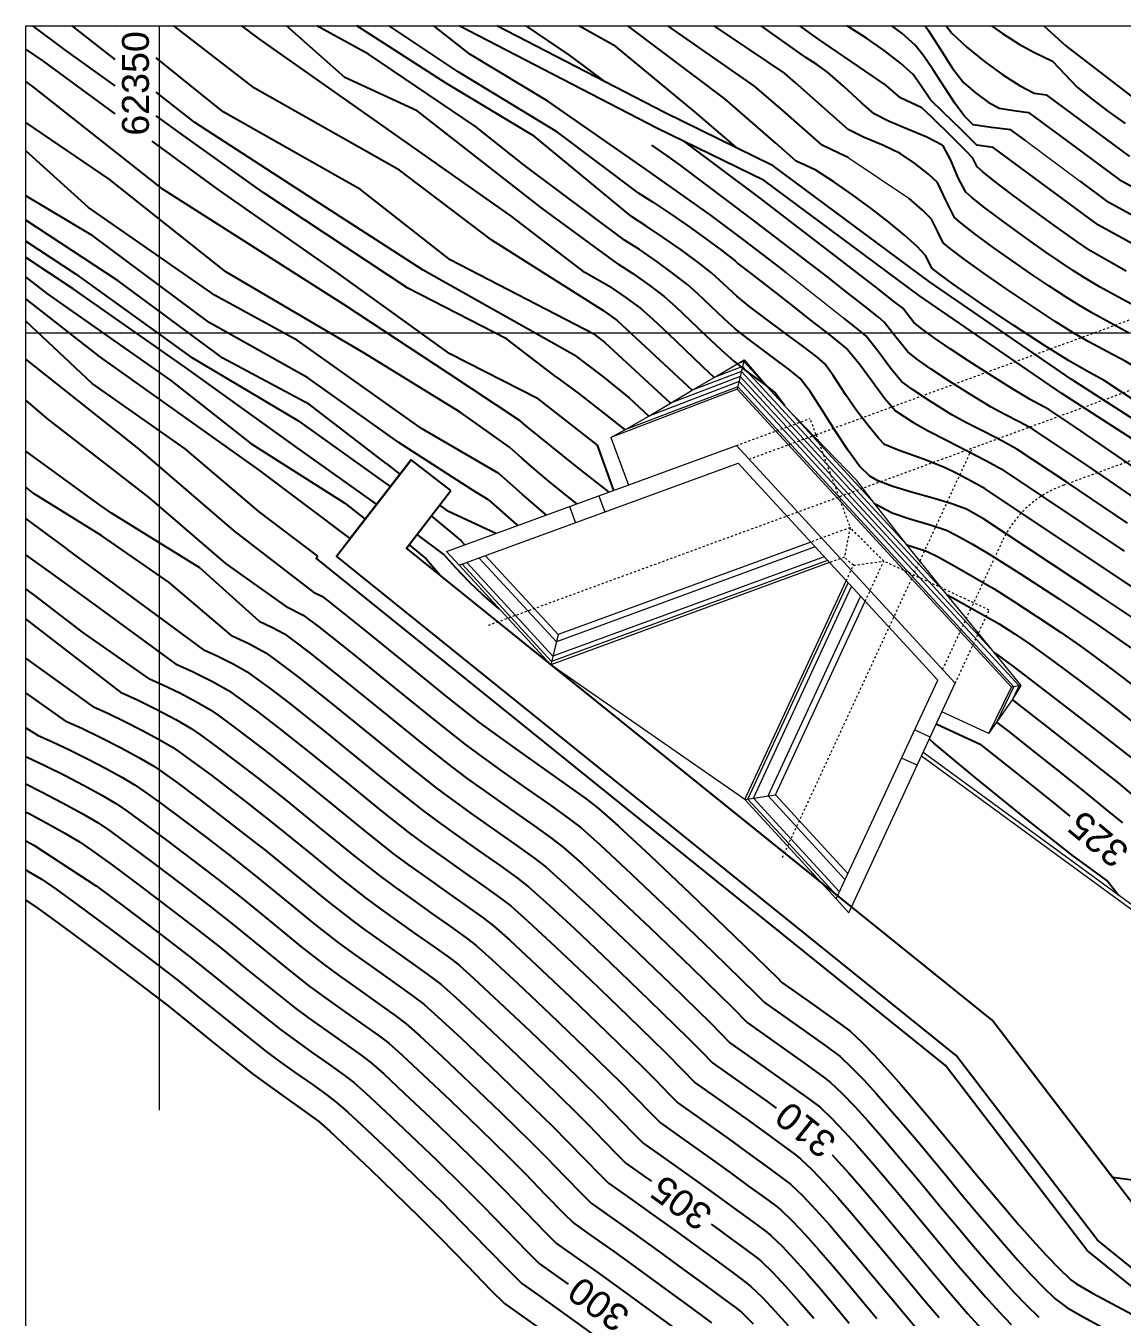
# Model space of a CAD drawing. Extents: x 62344 to 62624, y 108620 to 109406.
# Drawn here: x 62487.3 to 62538.2, y 108851.8 to 108911.8 of the extents above; entities that cross this region are included whole.
import ezdxf
from ezdxf.enums import TextEntityAlignment as Align

# ---------------------------------------------------------------- set-up
doc = ezdxf.new("R2010")
doc.units = 0
doc.header["$LTSCALE"] = 0.039369
doc.header["$MEASUREMENT"] = 0
for name, pattern in [('NASCOSTA', [9.525, 6.35, -3.175]), ('TRATTEGGIATA', [0.75, 0.5, -0.25]), ('TRATTOPUNTO2', [0.5, 0.25, -0.125, 0, -0.125])]:
    doc.linetypes.add(name, pattern=pattern)
for name, color, linetype in [('coordinate', 2, 'Continuous'), ('curve livello 1m', 2, 'Continuous'), ('curve livello 5m', 7, 'Continuous'), ('curve livello di scavo 1 m', 2, 'Continuous'), ('LIN010CO', 50, 'Continuous'), ('LIN010TR', 2, 'NASCOSTA'), ('LIN018CO', 6, 'Continuous'), ('LIN025CO', 7, 'Continuous'), ('sezioni', 7, 'Continuous'), ('Strade', 7, 'Continuous')]:
    doc.layers.add(name, color=color, linetype=linetype)
doc.styles.add('ARIAL', font='arial.ttf')

msp = doc.modelspace()

# ---------------------------------------------------------------- linework, layer by layer
at = {"layer": 'coordinate', "linetype": 'Continuous', "lineweight": 0}
for p, q in [((62493.49999, 108911.77057), (62493.49999, 108861.38006)), ((62487.31004, 108897.50002), (62623.7144, 108897.50002))]:
    msp.add_line(p, q, dxfattribs=at)
at = {"layer": 'curve livello 1m'}
for p, q in [((62505.11393, 108887.64814), (62505.91584, 108887.00555)), ((62505.91584, 108887.00555), (62506.55465, 108886.24774))]:
    msp.add_line(p, q, dxfattribs=at)
at = {"layer": 'curve livello 1m', "flags": 128}
for points in [[(62491.45295, 108908.97571), (62489.10625, 108910.67662), (62487.63836, 108911.77057)], [(62491.45295, 108910.20537), (62489.46672, 108911.77057)], [(62491.54433, 108911.75743), (62491.52807, 108911.77057)], [(62514.18049, 108898.50457), (62508.96493, 108901.80489), (62504.66415, 108905.06429), (62497.93552, 108908.87849), (62494.18906, 108911.77057)], [(62514.81277, 108900.70944), (62511.28269, 108903.29706), (62505.48765, 108907.82324), (62502.13739, 108909.36214), (62499.41748, 108911.77057)], [(62515.12891, 108901.81188), (62510.46776, 108905.28858), (62508.20407, 108907.09905), (62503.22396, 108910.44843), (62500.83613, 108911.77057)], [(62515.44505, 108902.91431), (62510.9205, 108906.64643), (62506.84586, 108909.09057), (62502.6934, 108911.77057)], [(62515.7612, 108904.01675), (62512.00707, 108906.82748), (62507.38914, 108909.63371), (62504.18302, 108911.77057)], [(62514.27822, 108909.13581), (62512.57203, 108910.40417), (62510.54721, 108911.77057)], [(62518.3908, 108907.78126), (62514.72349, 108910.81052), (62512.99495, 108911.77057)], [(62519.77841, 108908.37722), (62515.28234, 108911.77057)], [(62522.55363, 108909.56916), (62519.28128, 108911.77057)], [(62523.54373, 108910.30044), (62521.46633, 108911.77057)], [(62524.09473, 108911.18771), (62523.26015, 108911.77057)], [(62542.35563, 108899.63891), (62537.13613, 108902.50108), (62536.73284, 108902.79969), (62532.25579, 108906.11487), (62531.48795, 108906.22049), (62531.18951, 108906.52173), (62530.76438, 108906.95396), (62529.94431, 108907.75082), (62529.34292, 108908.33883), (62528.91716, 108908.95845), (62528.53063, 108909.50818), (62527.94075, 108910.03871), (62527.19157, 108910.62272), (62526.37103, 108911.1985), (62525.56703, 108911.70438), (62525.44333, 108911.77057)], [(62529.08477, 108911.77057), (62529.23627, 108911.57623), (62529.79014, 108910.69967), (62530.34592, 108909.81907), (62530.87347, 108909.13753), (62530.87347, 108909.13753), (62531.40618, 108908.66533), (62532.01738, 108908.22104), (62532.5237, 108907.93794), (62532.5237, 108907.93794), (62533.21065, 108907.84375), (62533.89513, 108907.74929), (62533.89513, 108907.74929), (62535.9469, 108906.22999), (62538.09979, 108904.63589), (62543.96378, 108901.42032)], [(62530.072, 108911.77057), (62530.32658, 108911.42584), (62530.32658, 108911.42584), (62531.02223, 108910.77829), (62531.84464, 108910.10952), (62532.70196, 108909.48632), (62533.50234, 108908.97543), (62534.15392, 108908.64365), (62534.15392, 108908.64365), (62534.7148, 108908.5665), (62535.55393, 108907.94515), (62538.58162, 108905.70329)], [(62532.17509, 108911.77057), (62532.67814, 108911.41932), (62533.4586, 108910.92244), (62534.14026, 108910.54434)], [(62534.59759, 108911.77057), (62535.62301, 108910.84793), (62538.99001, 108908.24926)], [(62538.43242, 108900.37477), (62537.52954, 108900.87884), (62536.77481, 108901.32085), (62536.13919, 108901.74281), (62535.07381, 108902.50268), (62534.0394, 108903.25477), (62533.10037, 108903.95078), (62532.32118, 108904.54243), (62531.76624, 108904.98142), (62531.49999, 108905.21949), (62531.30719, 108905.6148), (62530.9886, 108905.94462), (62530.34278, 108906.59242), (62529.41141, 108907.50944), (62528.93912, 108907.95995), (62528.44552, 108908.18962), (62527.93665, 108908.4238), (62527.2639, 108909.02002), (62524.67927, 108910.77752), (62524.09473, 108911.18771)], [(62539.0198, 108898.64755), (62538.07949, 108899.15716), (62537.22388, 108899.63168), (62536.51657, 108900.04413), (62535.98678, 108900.38141), (62535.3146, 108900.82763), (62534.70168, 108901.24894), (62533.67592, 108901.98199), (62532.70089, 108902.69486), (62531.86603, 108903.32052), (62531.2608, 108903.79192), (62530.97463, 108904.04204), (62530.6179, 108904.70031), (62530.28409, 108905.52681), (62529.92548, 108906.19327), (62529.87822, 108906.23006), (62529.16147, 108906.59063), (62528.26385, 108906.97195), (62527.38549, 108907.3469), (62526.7265, 108907.68837), (62526.12549, 108908.19638), (62525.29043, 108908.96948), (62524.55543, 108909.6125), (62524.05785, 108909.96863), (62523.54373, 108910.30044)], [(62534.14026, 108910.54434), (62535.00176, 108910.12333), (62536.15518, 108908.92413)], [(62513.7326, 108897.42772), (62507.02264, 108900.90335), (62502.8606, 108904.16276), (62496.4788, 108907.76891), (62493.36888, 108910.28265)], [(62510.27009, 108893.41927), (62506.93366, 108895.62786), (62502.07795, 108898.81792), (62493.68449, 108904.1578), (62487.64953, 108908.94289), (62487.31004, 108909.18139)], [(62538.53215, 108897.50599), (62537.68274, 108897.96439), (62536.89916, 108898.39575), (62536.25833, 108898.76741), (62535.63783, 108899.15926), (62534.8384, 108899.68326), (62534.00039, 108900.24626), (62533.26417, 108900.75507), (62532.29912, 108901.44673), (62531.42032, 108902.09479), (62530.75972, 108902.60037), (62530.44927, 108902.8646), (62530.05388, 108903.67349), (62529.65688, 108904.48934), (62529.24323, 108904.88259), (62528.60091, 108905.38267), (62527.92263, 108905.83956), (62527.15477, 108906.21114), (62526.23196, 108906.59864), (62525.51635, 108906.95295), (62523.05629, 108909.1332), (62522.55363, 108909.56916)], [(62512.85103, 108896.43509), (62505.77403, 108900.4179), (62500.71021, 108903.67731), (62495.16082, 108907.28346), (62493.36888, 108908.69557)], [(62536.15518, 108908.92413), (62536.79349, 108908.40843), (62537.58186, 108907.81034), (62538.38396, 108907.23078)], [(62539.09993, 108894.17555), (62537.4063, 108895.28877), (62536.59277, 108895.74193), (62535.74186, 108896.21398), (62534.63257, 108896.91448), (62533.20341, 108897.85125), (62531.7053, 108898.85772), (62530.38914, 108899.76734), (62529.74027, 108900.2388), (62529.39855, 108900.50971), (62529.1197, 108901.08147), (62528.71639, 108901.51102), (62528.12981, 108902.04474), (62527.40462, 108902.64785), (62526.58552, 108903.28558), (62525.71717, 108903.92312), (62524.84426, 108904.5257), (62524.01146, 108905.05854), (62523.54258, 108905.27402), (62523.09606, 108905.4821), (62522.1602, 108906.31151), (62519.77841, 108908.37722)], [(62511.96946, 108895.44247), (62509.63899, 108897.22289), (62505.06075, 108899.58076), (62498.33211, 108904.0191), (62494.65564, 108906.65437), (62493.36888, 108907.58703)], [(62520.33671, 108906.09358), (62518.3908, 108907.78126)], [(62512.91452, 108889.5564), (62511.63886, 108890.58341), (62511.04782, 108891.08373), (62510.35927, 108891.68019), (62509.77978, 108892.19385), (62507.4886, 108893.82479), (62502.97972, 108896.59875), (62496.59792, 108900.3436), (62491.18727, 108904.64325), (62487.31004, 108907.27756)], [(62544.72857, 108885.77522), (62536.80726, 108891.21526), (62534.09647, 108893.02417), (62533.49059, 108893.35127), (62532.76206, 108893.72226), (62532.15013, 108894.05219), (62531.19816, 108894.63177), (62530.24226, 108895.23929), (62529.37532, 108895.81323), (62528.69022, 108896.29212), (62528.27985, 108896.61445), (62527.74861, 108897.28818), (62527.19075, 108898.00575), (62526.92228, 108898.22738), (62526.31242, 108898.7132), (62525.48443, 108899.36563), (62524.56155, 108900.08713), (62521.02535, 108902.79481), (62517.68564, 108905.31022), (62517.04223, 108905.7697), (62516.39348, 108906.22162)], [(62545.78067, 108886.45399), (62536.04546, 108893.13975), (62534.83735, 108893.94593), (62533.96992, 108894.40408), (62533.02677, 108894.97436), (62532.06191, 108895.57705), (62531.12261, 108896.18086), (62530.25613, 108896.7545), (62529.50973, 108897.26668), (62528.93068, 108897.68611), (62528.56624, 108897.98151), (62528.04616, 108898.6459), (62527.62673, 108898.98373), (62526.79063, 108899.63983), (62521.35529, 108903.80169), (62517.92932, 108906.38207)], [(62509.28946, 108890.96844), (62505.68505, 108893.06195), (62499.92756, 108897.15354), (62496.11235, 108899.23402), (62490.21612, 108903.32561), (62487.31004, 108905.96682)], [(62504.58578, 108892.44014), (62500.41313, 108895.41982), (62495.83488, 108897.98573), (62490.42423, 108902.00798), (62487.31004, 108903.86792)], [(62515.7612, 108904.01675), (62516.42927, 108903.5932), (62517.21332, 108903.06878), (62518.05087, 108902.48756), (62518.87945, 108901.89361), (62519.63656, 108901.331), (62520.25973, 108900.84379), (62520.25973, 108900.84379), (62520.40163, 108900.71162), (62520.97623, 108900.27032), (62521.73032, 108899.69379), (62521.73032, 108899.69379), (62522.78908, 108898.86656), (62523.78342, 108898.08488), (62524.62333, 108897.41997), (62525.21883, 108896.94308), (62525.47994, 108896.72545), (62525.47994, 108896.72545), (62526.01854, 108896.08268), (62526.62072, 108895.25806), (62527.20928, 108894.45585), (62527.70707, 108893.88033), (62527.70707, 108893.88033), (62528.51055, 108893.34839), (62529.227, 108892.9514), (62530.10462, 108892.49743), (62531.03442, 108892.02519), (62531.90745, 108891.57337), (62532.61471, 108891.18066), (62532.61471, 108891.18066), (62538.33084, 108887.36628)], [(62539.09263, 108885.44179), (62531.87384, 108890.2589), (62531.26373, 108890.6035), (62530.56716, 108890.97142), (62529.9931, 108891.25227), (62529.0193, 108891.62727), (62527.87969, 108892.03292), (62527.20315, 108892.31501), (62526.9225, 108892.61187), (62526.4398, 108893.19692), (62525.89987, 108893.89464), (62525.39204, 108894.63997), (62524.82008, 108895.51715), (62524.43627, 108896.05885), (62524.05853, 108896.38477), (62523.40982, 108896.88148), (62522.60157, 108897.48026), (62521.74518, 108898.11236), (62520.95208, 108898.70905), (62520.33369, 108899.20158), (62519.73078, 108899.76486), (62519.16354, 108900.29155), (62518.53047, 108900.78346), (62517.75284, 108901.35464), (62516.91989, 108901.94214), (62516.12089, 108902.48302), (62515.44505, 108902.91431)], [(62487.31004, 108901.76567), (62489.61951, 108900.23982), (62494.94502, 108896.40646), (62499.95101, 108893.42495), (62504.24356, 108890.36499)], [(62539.85442, 108883.5173), (62537.15229, 108885.32044), (62531.80172, 108888.85884), (62531.00568, 108889.3046), (62530.28599, 108889.56774), (62529.39877, 108889.8349), (62528.45997, 108890.1025), (62527.58554, 108890.36693), (62526.89143, 108890.6246), (62526.52471, 108890.84018), (62526.0332, 108891.31618), (62525.50714, 108892.03349), (62524.91539, 108892.95083), (62524.31202, 108893.91563), (62523.7511, 108894.77534), (62523.28671, 108895.37737), (62522.78953, 108895.78768), (62521.93572, 108896.42404), (62521.00216, 108897.1156), (62520.26575, 108897.69154), (62519.74817, 108898.16093), (62519.13304, 108898.74979), (62518.53466, 108899.32147), (62518.06735, 108899.7393), (62517.42141, 108900.23694), (62516.62453, 108900.81301), (62515.81445, 108901.37038), (62515.12891, 108901.81188)], [(62503.60288, 108889.53768), (62500.00426, 108892.09392), (62494.83851, 108895.8208), (62489.513, 108899.54768), (62487.31004, 108901.00349)], [(62514.81277, 108900.70944), (62515.5095, 108900.25461), (62516.3089, 108899.69076), (62516.97116, 108899.18706), (62516.97116, 108899.18706), (62517.49911, 108898.72093), (62518.17165, 108898.08462), (62518.90288, 108897.38081), (62519.60691, 108896.71221), (62520.19781, 108896.1815), (62520.19781, 108896.1815), (62520.86504, 108895.66662), (62521.65194, 108895.08476), (62522.13716, 108894.69589), (62522.13716, 108894.69589), (62522.52085, 108894.18312), (62522.56307, 108894.11683)], [(62487.31004, 108900.0869), (62488.28813, 108899.33472), (62494.03969, 108895.28839), (62497.76755, 108892.36013), (62502.13447, 108889.59159), (62503.06799, 108888.84697)], [(62502.37416, 108887.95102), (62498.14033, 108891.13559), (62490.73787, 108896.40646), (62487.31004, 108899.0884)], [(62514.18049, 108898.50457), (62514.77878, 108898.08257), (62518.2617, 108894.83831)], [(62513.7326, 108897.42772), (62514.20231, 108897.05891), (62517.24634, 108894.24576)], [(62500.71185, 108885.4424), (62496.98844, 108888.31076), (62492.5526, 108892.1119), (62487.31004, 108896.28345)], [(62512.85103, 108896.43509), (62513.42522, 108896.00696), (62514.10858, 108895.47798), (62514.78458, 108894.93962), (62515.33671, 108894.48338), (62515.33671, 108894.48338), (62516.23345, 108893.65466)], [(62511.96946, 108895.44247), (62513.00935, 108894.66711), (62514.24692, 108893.7091), (62515.12647, 108893.00864)], [(62521.73005, 108895.02216), (62522.13716, 108894.69589), (62522.13716, 108894.69589), (62522.52085, 108894.18312), (62522.56307, 108894.11683)], [(62491.60219, 108890.96203), (62488.29788, 108893.52595), (62487.31004, 108894.37886)], [(62514.40838, 108890.10362), (62512.90364, 108891.28313), (62510.53064, 108893.19357), (62510.27009, 108893.41927)], [(62504.58578, 108892.44014), (62508.2428, 108890.09119)], [(62490.66989, 108889.56676), (62487.31004, 108892.00124)], [(62512.91451, 108889.55641), (62511.63886, 108890.58341), (62511.04782, 108891.08373), (62510.35927, 108891.68019), (62509.77978, 108892.19385)], [(62507.04945, 108890.17728), (62505.20458, 108891.60597), (62502.37416, 108887.95102)], [(62499.42957, 108884.77701), (62496.60822, 108886.7903), (62493.05955, 108889.83121), (62491.60219, 108890.96203)], [(62511.49478, 108889.03636), (62510.36723, 108890.01311), (62509.28946, 108890.96844)], [(62490.01397, 108888.58513), (62487.70044, 108890.01693), (62487.31004, 108890.32805)], [(62508.79915, 108889.74302), (62508.2428, 108890.09119)], [(62498.14728, 108884.11162), (62495.39243, 108886.58258), (62491.28506, 108889.12102), (62490.66989, 108889.56676)], [(62508.79915, 108889.74302), (62510.10078, 108888.60338), (62510.16426, 108888.54898)], [(62526.76181, 108889.56594), (62527.55407, 108889.14448), (62527.55407, 108889.14448), (62528.32939, 108888.87865), (62529.28023, 108888.6054), (62530.07734, 108888.33492), (62530.07734, 108888.33492), (62530.5554, 108888.09049), (62531.28446, 108887.68224), (62532.04579, 108887.23265), (62532.04579, 108887.23265), (62533.52539, 108886.30145), (62535.32421, 108885.12764), (62537.13301, 108883.91569), (62538.64257, 108882.87011)], [(62506.14776, 108888.99905), (62507.51717, 108887.86185)], [(62496.865, 108883.44623), (62493.97352, 108885.91064), (62490.83698, 108888.07578), (62490.01397, 108888.58513)], [(62506.72061, 108887.21535), (62505.48981, 108888.1393)], [(62507.71116, 108887.65039), (62507.51717, 108887.86185)], [(62488.508, 108886.33132), (62487.31004, 108887.19629)], [(62509.30606, 108884.6805), (62508.84401, 108885.06145), (62508.53368, 108885.32637), (62507.94396, 108885.90287), (62507.27245, 108886.60249), (62506.72061, 108887.21535)], [(62494.30043, 108882.11544), (62490.53827, 108884.86541), (62488.508, 108886.33132)], [(62487.784, 108885.24779), (62487.31004, 108885.61074)], [(62493.01815, 108881.45005), (62489.94083, 108883.59619), (62487.784, 108885.24779)], [(62500.71185, 108885.4424), (62501.05568, 108885.26702), (62501.38533, 108885.02185), (62503.01541, 108883.7247), (62504.98483, 108882.12306), (62506.90025, 108880.56657), (62508.36832, 108879.40488), (62508.36832, 108879.40488), (62509.19989, 108878.79202), (62510.24557, 108878.04564), (62511.37274, 108877.2499), (62512.4488, 108876.48896), (62513.34111, 108875.84697), (62513.91707, 108875.4081), (62513.91707, 108875.4081), (62514.82321, 108874.60191), (62516.30812, 108873.22054), (62518.17208, 108871.45331), (62520.21538, 108869.48958), (62522.23833, 108867.51869), (62522.23833, 108867.51869), (62522.43535, 108867.31826), (62523.62269, 108866.47375), (62525.25433, 108865.31947), (62525.25433, 108865.31947), (62525.60593, 108865.06168), (62526.14847, 108864.54286), (62526.72873, 108863.94483), (62527.34145, 108863.27875), (62527.98135, 108862.55577), (62528.64315, 108861.78704), (62529.32159, 108860.98372), (62530.0114, 108860.15697), (62530.7073, 108859.31792), (62531.40402, 108858.47773), (62532.09628, 108857.64757), (62532.77883, 108856.83857), (62533.44638, 108856.06189), (62534.09366, 108855.32869), (62534.71541, 108854.65011), (62535.30634, 108854.03731), (62535.86119, 108853.50145), (62535.86119, 108853.50145), (62536.11534, 108853.31013), (62536.86318, 108852.87707), (62537.80018, 108852.38138), (62538.69246, 108851.90665)], [(62530.08695, 108885.35321), (62530.37246, 108885.19062), (62532.53394, 108883.98025), (62533.22786, 108883.5347), (62533.93024, 108883.05686), (62533.93024, 108883.05686), (62535.06593, 108882.23228), (62536.32998, 108881.288), (62537.58763, 108880.32697), (62538.70415, 108879.45218)], [(62499.42957, 108884.77701), (62500.18966, 108884.3893), (62500.91842, 108883.8473), (62502.50357, 108882.5859), (62504.41872, 108881.0284), (62506.28136, 108879.5148), (62507.70898, 108878.38512), (62507.70898, 108878.38512), (62508.51763, 108877.78915), (62509.53449, 108877.06334), (62510.63061, 108876.28953), (62511.67701, 108875.54956), (62512.54473, 108874.92527), (62513.10482, 108874.49848), (62513.10482, 108874.49848), (62513.98599, 108873.71452), (62515.42997, 108872.3712), (62517.24257, 108870.65268), (62519.22957, 108868.74306), (62521.19676, 108866.82649), (62521.19676, 108866.82649), (62521.63002, 108866.38574), (62522.78656, 108865.56313), (62524.37587, 108864.4388), (62524.37587, 108864.4388), (62525.14505, 108863.87485), (62525.67264, 108863.37032), (62526.23691, 108862.78877), (62526.83274, 108862.14104), (62527.45501, 108861.43798), (62528.09858, 108860.69044), (62528.75833, 108859.90926), (62529.42913, 108859.10528), (62530.10585, 108858.28935), (62530.78337, 108857.47231), (62531.45657, 108856.66502), (62532.12031, 108855.87831), (62532.76946, 108855.12303), (62533.39891, 108854.41003), (62534.00352, 108853.75015), (62534.57818, 108853.15424), (62535.11774, 108852.63314), (62535.11774, 108852.63314), (62535.67773, 108852.2116), (62536.40496, 108851.79047), (62537.31613, 108851.30845)], [(62491.73587, 108880.78466), (62487.32705, 108884.19347), (62487.31004, 108884.20296)], [(62498.14728, 108884.11162), (62498.74493, 108883.83015), (62499.32365, 108883.51159), (62499.32365, 108883.51159), (62499.7588, 108883.19812), (62500.45151, 108882.67276), (62500.45151, 108882.67276), (62501.99174, 108881.4471), (62503.85262, 108879.93374), (62505.66247, 108878.46304), (62507.04963, 108877.36537), (62507.04963, 108877.36537), (62507.83537, 108876.78629), (62508.82342, 108876.08105), (62509.88847, 108875.32916), (62510.90521, 108874.61016), (62511.74835, 108874.00356), (62512.29257, 108873.58887), (62512.29257, 108873.58887), (62513.14876, 108872.82712), (62514.55183, 108871.52187), (62516.31306, 108869.85205), (62518.24375, 108867.99655), (62520.15519, 108866.13429), (62520.15519, 108866.13429), (62520.8247, 108865.45321), (62521.95043, 108864.65251), (62523.49741, 108863.55813), (62523.49741, 108863.55813), (62524.28487, 108862.98583), (62524.68416, 108862.68802), (62524.68416, 108862.68802), (62525.2323, 108862.16232), (62525.82062, 108861.55228), (62526.44307, 108860.87067), (62527.09361, 108860.13029), (62527.76619, 108859.34393), (62528.45477, 108858.52437), (62529.1533, 108857.68441), (62529.85573, 108856.83683), (62530.55602, 108855.99443), (62531.24813, 108855.16999), (62531.92601, 108854.3763), (62532.58361, 108853.62615), (62533.21488, 108852.93233), (62533.81379, 108852.30763), (62534.37428, 108851.76483)], [(62496.865, 108883.44623), (62497.67413, 108883.06516), (62498.45763, 108882.63387), (62498.45763, 108882.63387), (62499.04676, 108882.20948), (62499.98459, 108881.49821), (62499.98459, 108881.49821), (62501.47991, 108880.30831), (62503.28651, 108878.83908), (62505.04358, 108877.41127), (62506.39029, 108876.34561), (62506.39029, 108876.34561), (62507.15311, 108875.78342), (62508.11234, 108875.09875), (62509.14633, 108874.36879), (62510.13342, 108873.67076), (62510.95197, 108873.08185), (62511.48031, 108872.67925), (62511.48031, 108872.67925), (62512.31154, 108871.93972), (62513.67368, 108870.67254), (62515.38355, 108869.05142), (62517.25793, 108867.25003), (62519.11363, 108865.44208), (62519.11363, 108865.44208), (62519.62231, 108864.92258), (62520.01937, 108864.52068), (62520.01937, 108864.52068), (62521.11429, 108863.7419), (62522.61895, 108862.67746), (62522.61895, 108862.67746), (62523.68349, 108861.90378), (62524.22328, 108861.50119), (62524.22328, 108861.50119), (62524.75543, 108860.99082), (62525.32659, 108860.39857), (62525.93089, 108859.73684), (62526.56246, 108859.01805), (62527.21543, 108858.25461), (62527.88393, 108857.45896), (62528.56209, 108856.64349), (62529.24404, 108855.82063), (62529.92391, 108855.00279), (62530.59584, 108854.20239), (62531.25395, 108853.43184), (62531.89237, 108852.70356), (62532.50524, 108852.02998), (62533.08668, 108851.42349)], [(62490.45358, 108880.11927), (62487.31004, 108882.38338)], [(62494.30043, 108882.11544), (62495.08125, 108881.76001), (62495.97946, 108881.30186), (62496.7256, 108880.87844), (62496.7256, 108880.87844), (62497.2216, 108880.52817), (62498.08278, 108879.88768), (62499.05077, 108879.14913), (62499.05077, 108879.14913), (62500.45624, 108878.03071), (62502.1543, 108876.64976), (62503.80581, 108875.30773), (62505.0716, 108874.3061), (62505.0716, 108874.3061), (62505.78859, 108873.77769), (62506.69018, 108873.13415), (62507.66205, 108872.44805), (62508.58984, 108871.79196), (62509.3592, 108871.23843), (62509.8558, 108870.86002), (62509.8558, 108870.86002), (62510.63709, 108870.16492), (62511.91739, 108868.97388), (62513.52453, 108867.45015), (62515.28629, 108865.757), (62517.0305, 108864.05767), (62517.0305, 108864.05767), (62517.80452, 108863.26717), (62518.40871, 108862.65563), (62518.40871, 108862.65563), (62519.44203, 108861.92066), (62520.86202, 108860.91612), (62520.86202, 108860.91612), (62521.71394, 108860.2993), (62522.48073, 108859.7397), (62523.04804, 108859.32116), (62523.3015, 108859.12752), (62523.3015, 108859.12752), (62523.83889, 108858.61047), (62524.41791, 108858.00601), (62525.03178, 108857.32851), (62525.67371, 108856.5923), (62526.33693, 108855.81176), (62527.01464, 108855.00123), (62527.70006, 108854.17506), (62528.38641, 108853.34762), (62529.06689, 108852.53325), (62529.73473, 108851.74631)], [(62532.30677, 108882.64123), (62532.34323, 108882.61941), (62532.34323, 108882.61941), (62533.22258, 108881.97502), (62534.82754, 108880.75054), (62536.84738, 108879.18511), (62538.97143, 108877.51785)], [(62493.01815, 108881.45005), (62493.67905, 108881.15529), (62494.46172, 108880.77019), (62495.23296, 108880.36269), (62495.85958, 108880.00072), (62495.85958, 108880.00072), (62496.2435, 108879.7336), (62496.91066, 108879.24355), (62497.73334, 108878.62556), (62498.58386, 108877.97458), (62498.58386, 108877.97458), (62499.94441, 108876.89191), (62501.5882, 108875.55509), (62503.18692, 108874.25596), (62504.41225, 108873.28634), (62504.41225, 108873.28634), (62505.10632, 108872.77482), (62505.97911, 108872.15185), (62506.91991, 108871.48768), (62507.81804, 108870.85256), (62508.56282, 108870.31672), (62509.04355, 108869.95041), (62509.04355, 108869.95041), (62509.79986, 108869.27752), (62511.03925, 108868.12455), (62512.59502, 108866.64952), (62514.30047, 108865.01048), (62515.98893, 108863.36547), (62515.98893, 108863.36547), (62516.55774, 108862.78789), (62517.21142, 108862.11433), (62517.60339, 108861.7231), (62517.60339, 108861.7231), (62518.6059, 108861.01005), (62519.98356, 108860.03545), (62519.98356, 108860.03545), (62520.98131, 108859.31304), (62521.87935, 108858.65765), (62522.54376, 108858.16747), (62522.84062, 108857.94069), (62522.84062, 108857.94069), (62523.4026, 108857.39798), (62524.01074, 108856.75837), (62524.65683, 108856.03924), (62525.33268, 108855.25792), (62526.03007, 108854.43178), (62526.74081, 108853.57817), (62527.45669, 108852.71445), (62528.1695, 108851.85797), (62528.87104, 108851.02609)], [(62491.73587, 108880.78466), (62492.49359, 108880.44672), (62493.39092, 108880.0052), (62494.27515, 108879.538), (62494.99357, 108879.123), (62494.99357, 108879.123), (62495.43373, 108878.81675), (62496.19862, 108878.25491), (62497.14183, 108877.54638), (62498.11694, 108876.80004), (62498.11694, 108876.80004), (62499.43257, 108875.75311), (62501.02209, 108874.46043), (62502.56803, 108873.20419), (62503.75291, 108872.26659), (62503.75291, 108872.26659), (62504.42406, 108871.77195), (62505.26803, 108871.16955), (62506.17777, 108870.52731), (62507.04625, 108869.91316), (62507.76644, 108869.39501), (62508.2313, 108869.04079), (62508.2313, 108869.04079), (62508.96264, 108868.39012), (62510.1611, 108867.27522), (62511.6655, 108865.84889), (62513.31465, 108864.26397), (62514.94737, 108862.67327), (62514.94737, 108862.67327), (62515.59941, 108862.01117), (62516.34874, 108861.23905), (62516.79806, 108860.79058), (62516.79806, 108860.79058), (62517.76977, 108860.09943), (62519.1051, 108859.15478), (62519.1051, 108859.15478), (62520.02419, 108858.48984), (62520.88979, 108857.85966), (62521.62331, 108857.32186), (62522.14615, 108856.93405), (62522.37973, 108856.75386), (62522.37973, 108856.75386), (62522.92316, 108856.22906), (62523.51122, 108855.61057), (62524.13599, 108854.91517), (62524.78953, 108854.15965), (62525.4639, 108853.36078), (62526.15117, 108852.53535), (62526.84342, 108851.70014)], [(62533.14062, 108880.44695), (62533.44725, 108880.21301), (62534.9099, 108879.07942), (62536.448, 108877.8721), (62536.448, 108877.8721), (62537.28517, 108877.20562), (62538.0682, 108876.57432), (62538.67774, 108876.07509)], [(62490.45358, 108880.11927), (62491.11912, 108879.82653), (62491.90745, 108879.44778), (62492.73042, 108879.02801), (62493.49985, 108878.61219), (62494.12755, 108878.24529), (62494.12755, 108878.24529), (62494.4901, 108877.99597), (62495.10816, 108877.54646), (62495.89719, 108876.95962), (62496.77266, 108876.29834), (62497.65003, 108875.62549), (62497.65003, 108875.62549), (62498.92074, 108874.61431), (62500.45599, 108873.36577), (62501.94914, 108872.15242), (62503.09356, 108871.24683), (62503.09356, 108871.24683), (62503.7418, 108870.76909), (62504.55695, 108870.18725), (62505.43563, 108869.56694), (62506.27446, 108868.97376), (62506.97006, 108868.4733), (62507.41904, 108868.13118), (62507.41904, 108868.13118), (62508.12542, 108867.50273), (62509.28296, 108866.42588), (62510.73599, 108865.04826), (62512.32884, 108863.51745), (62513.9058, 108861.98106), (62513.9058, 108861.98106), (62514.64107, 108861.23445), (62515.48606, 108860.36377), (62515.99273, 108859.85805), (62515.99273, 108859.85805), (62516.93364, 108859.18881), (62518.22664, 108858.2741), (62518.22664, 108858.2741), (62519.26293, 108857.52438), (62520.23891, 108856.81384), (62521.06596, 108856.20745), (62521.65548, 108855.77019), (62521.91885, 108855.56703), (62521.91885, 108855.56703), (62522.44372, 108855.06014), (62523.01171, 108854.46277), (62523.61515, 108853.79111), (62524.24638, 108853.06138), (62524.89773, 108852.28978), (62525.56154, 108851.49253)], [(62487.31004, 108879.14844), (62487.88902, 108878.78849)], [(62532.41481, 108879.40589), (62532.97242, 108878.97374), (62533.92458, 108878.22634), (62533.92458, 108878.22634), (62535.17663, 108877.23087), (62536.3925, 108876.25428), (62537.45803, 108875.38926), (62538.25904, 108874.72847)], [(62487.88902, 108878.78849), (62488.55592, 108878.49807), (62489.33995, 108878.12801), (62490.17852, 108877.71024), (62491.00903, 108877.27667), (62491.76889, 108876.85923), (62492.39552, 108876.48986), (62492.39552, 108876.48986), (62492.84022, 108876.18404), (62493.59833, 108875.63266), (62494.56617, 108874.91285), (62495.64002, 108874.10172), (62496.7162, 108873.2764), (62496.7162, 108873.2764), (62497.89707, 108872.33672), (62499.32378, 108871.17645), (62500.71136, 108870.04889), (62501.77487, 108869.20732), (62501.77487, 108869.20732), (62502.51945, 108868.661), (62503.45972, 108867.99295), (62504.42966, 108867.30853), (62505.26327, 108866.71308), (62505.79453, 108866.31195), (62505.79453, 108866.31195), (62506.45097, 108865.72793), (62507.52667, 108864.72722), (62508.87697, 108863.44699), (62510.3572, 108862.02442), (62511.82267, 108860.59665), (62511.82267, 108860.59665), (62512.4649, 108859.94761), (62513.26007, 108859.12865), (62513.9764, 108858.39277), (62514.38208, 108857.99299), (62514.38208, 108857.99299), (62515.26138, 108857.36758), (62516.46971, 108856.51276), (62516.46971, 108856.51276), (62517.53082, 108855.74549), (62518.55316, 108855.00236), (62519.47383, 108854.32948), (62520.22996, 108853.77295), (62520.75867, 108853.37888), (62520.99707, 108853.19337), (62520.99707, 108853.19337), (62521.5274, 108852.67905), (62522.10405, 108852.06752), (62522.71798, 108851.37792)], [(62538.06177, 108871.38164), (62537.94336, 108871.53628), (62537.5241, 108872.05107), (62536.82802, 108872.56685), (62535.92184, 108873.22968), (62533.79685, 108874.90785), (62531.41545, 108876.83887), (62529.49206, 108878.44344), (62529.28628, 108878.62981)], [(62487.31004, 108877.81683), (62487.33524, 108877.80586), (62488.19169, 108877.40161), (62489.10772, 108876.94525), (62490.01494, 108876.47163), (62490.84499, 108876.01563), (62491.5295, 108875.61214), (62491.5295, 108875.61214), (62492.01528, 108875.27808), (62492.84342, 108874.67577), (62493.90065, 108873.88947), (62495.0737, 108873.00342), (62496.24929, 108872.10186), (62496.24929, 108872.10186), (62497.38524, 108871.19792), (62498.75767, 108870.08179), (62500.09247, 108868.99712), (62501.11553, 108868.18757), (62501.11553, 108868.18757), (62501.83178, 108867.66203), (62502.73628, 108867.01939), (62503.66932, 108866.361), (62504.47122, 108865.7882), (62504.98228, 108865.40233), (62504.98228, 108865.40233), (62505.61374, 108864.84053), (62506.64853, 108863.87789), (62507.94746, 108862.64636), (62509.37138, 108861.2779), (62510.78111, 108859.90445), (62510.78111, 108859.90445), (62511.48261, 108859.1955), (62512.35118, 108858.30095), (62513.13363, 108857.49714), (62513.57675, 108857.06047), (62513.57675, 108857.06047), (62514.42524, 108856.45696), (62515.59125, 108855.63209), (62515.59125, 108855.63209), (62516.75023, 108854.79405), (62517.86686, 108853.98238), (62518.87245, 108853.24744), (62519.69832, 108852.63958), (62520.27579, 108852.20916), (62520.53619, 108852.00653), (62520.53619, 108852.00653), (62521.09507, 108851.46189)], [(62487.31004, 108876.54239), (62488.03691, 108876.18026), (62489.02085, 108875.66659), (62489.9211, 108875.17204), (62490.66349, 108874.73442), (62490.66349, 108874.73442), (62491.19034, 108874.37211), (62492.08851, 108873.71887), (62493.23514, 108872.86608), (62494.50738, 108871.90511), (62495.78238, 108870.92732), (62495.78238, 108870.92732), (62496.87341, 108870.05912), (62498.19157, 108868.98713), (62499.47358, 108867.94535), (62500.45618, 108867.16781), (62500.45618, 108867.16781), (62501.14411, 108866.66305), (62502.01284, 108866.04583), (62502.90899, 108865.41348), (62503.67918, 108864.86333), (62504.17003, 108864.49272), (62504.17003, 108864.49272), (62504.77652, 108863.95313), (62505.77038, 108863.02856), (62507.01795, 108861.84573), (62508.38556, 108860.53138), (62509.73954, 108859.21225), (62509.73954, 108859.21225), (62510.50032, 108858.44339), (62511.44229, 108857.47324), (62512.29085, 108856.60152), (62512.77142, 108856.12794), (62512.77142, 108856.12794), (62513.58911, 108855.54634), (62514.71279, 108854.75142), (62514.71279, 108854.75142), (62515.96964, 108853.84261), (62517.18056, 108852.9624), (62518.27107, 108852.16539), (62519.16668, 108851.5062)], [(62487.31004, 108875.23751), (62487.4266, 108875.17805), (62488.31673, 108874.70535), (62489.1238, 108874.25634), (62489.79747, 108873.85671), (62489.79747, 108873.85671), (62490.3654, 108873.46615), (62491.3336, 108872.76198), (62492.56963, 108871.8427), (62493.94106, 108870.8068), (62495.31547, 108869.75277), (62495.31547, 108869.75277), (62496.36157, 108868.92032), (62497.62546, 108867.89246), (62498.85469, 108866.89358), (62499.79683, 108866.14806), (62499.79683, 108866.14806), (62500.45644, 108865.66408), (62501.2894, 108865.07227), (62502.14866, 108864.46595), (62502.88713, 108863.93846), (62503.35777, 108863.5831), (62503.35777, 108863.5831), (62503.93929, 108863.06573), (62504.89224, 108862.17923), (62506.08844, 108861.0451), (62507.39974, 108859.78487), (62508.69797, 108858.52004), (62508.69797, 108858.52004), (62509.51804, 108857.69128), (62510.5334, 108856.64554), (62511.44808, 108855.70589), (62511.9661, 108855.19541), (62511.9661, 108855.19541), (62512.75298, 108854.63573), (62513.83433, 108853.87075), (62515.18905, 108852.89117), (62516.49426, 108851.94242), (62517.66969, 108851.08335)], [(62487.31004, 108872.54854), (62487.40024, 108872.49784), (62488.06544, 108872.10127), (62488.06544, 108872.10127), (62488.71552, 108871.65422), (62489.82378, 108870.84819), (62491.2386, 108869.79593), (62492.80842, 108868.61018), (62494.38164, 108867.40368), (62494.38164, 108867.40368), (62495.33791, 108866.64273), (62496.49325, 108865.70314), (62497.61691, 108864.79004), (62498.47814, 108864.10855), (62498.47814, 108864.10855), (62499.0811, 108863.66613), (62499.84253, 108863.12515), (62500.62799, 108862.5709), (62501.30305, 108862.08871), (62501.73326, 108861.76387), (62501.73326, 108861.76387), (62502.26484, 108861.29093), (62503.13595, 108860.48056), (62504.22942, 108859.44384), (62505.42811, 108858.29183), (62506.61484, 108857.13563), (62506.61484, 108857.13563), (62507.55346, 108856.18706), (62508.71562, 108854.99013), (62509.76254, 108853.91464), (62510.35544, 108853.33036), (62510.35544, 108853.33036), (62511.08072, 108852.81449), (62512.0774, 108852.10941), (62512.0774, 108852.10941), (62513.62787, 108850.98829)], [(62487.31004, 108871.14749), (62487.89059, 108870.74825), (62489.06886, 108869.89129), (62490.57309, 108868.77254), (62492.2421, 108867.51187), (62493.91473, 108866.22914), (62493.91473, 108866.22914), (62494.82607, 108865.50393), (62495.92714, 108864.60848), (62496.99802, 108863.73827), (62497.8188, 108863.08879), (62497.8188, 108863.08879), (62498.56569, 108862.5439), (62499.49852, 108861.88398), (62500.36704, 108861.26784), (62500.92101, 108860.85426), (62500.92101, 108860.85426), (62501.42762, 108860.40354), (62502.2578, 108859.63123), (62503.29991, 108858.64321), (62504.44229, 108857.54532), (62505.57328, 108856.44343), (62505.57328, 108856.44343), (62506.57117, 108855.43494), (62507.80673, 108854.16243), (62508.91977, 108853.01901), (62509.55011, 108852.39783), (62509.55011, 108852.39783), (62510.24459, 108851.90388), (62511.19894, 108851.22874)]]:
    msp.add_lwpolyline(points, dxfattribs=at)
at = {"layer": 'curve livello 5m', "linetype": 'Continuous', "lineweight": 0}
for p, q in [((62533.74724, 108906.43464), (62536.31221, 108904.53532)), ((62525.51652, 108905.65609), (62528.33514, 108903.75703)), ((62522.62811, 108900.3036), (62525.31221, 108898.19305))]:
    msp.add_line(p, q, dxfattribs=at)
at = {"layer": 'curve livello 5m'}
for p, q in [((62513.84567, 108892.28449), (62514.6166, 108890.1799)), ((62504.0531, 108891.42564), (62504.68561, 108890.93582)), ((62538.49494, 108888.65491), (62535.66408, 108890.56196)), ((62506.53432, 108889.50416), (62506.91147, 108889.21209)), ((62509.13732, 108888.17281), (62506.91147, 108889.21209)), ((62531.68365, 108878.356), (62529.60618, 108879.31953)), ((62501.10878, 108879.05508), (62503.74529, 108876.91159)), ((62495.34058, 108875.85398), (62498.04192, 108873.76755)), ((62487.68128, 108873.70116), (62490.5433, 108871.83082))]:
    msp.add_line(p, q, dxfattribs=at)
at = {"layer": 'curve livello 5m', "flags": 128}
for points in [[(62514.49663, 108899.60701), (62513.27473, 108900.30978), (62509.83393, 108902.93497), (62504.31053, 108906.82748), (62498.1533, 108911.17262), (62497.34715, 108911.77057)], [(62516.07734, 108905.11919), (62511.55433, 108908.27586), (62507.93243, 108910.44843), (62506.26494, 108911.77057)], [(62521.16602, 108908.97319), (62517.12926, 108911.77057)], [(62533.74724, 108906.43464), (62533.07546, 108906.93208), (62532.1772, 108907.04959), (62531.32696, 108907.17259), (62531.32696, 108907.17259), (62531.18598, 108907.31551), (62530.90901, 108907.58534), (62530.46971, 108908.17405), (62529.96808, 108908.93012), (62529.45745, 108909.721), (62528.99115, 108910.41412), (62528.62252, 108910.87692), (62527.99916, 108911.42558), (62527.53806, 108911.77057)], [(62491.45295, 108907.68371), (62488.1351, 108910.12182), (62487.31004, 108910.68619)], [(62525.51652, 108905.65609), (62525.11634, 108905.83999), (62524.30621, 108906.21752), (62522.60825, 108907.72236), (62521.16602, 108908.97319)], [(62511.08789, 108894.44984), (62507.00303, 108896.5294), (62501.80048, 108900.27425), (62496.25109, 108904.1578), (62493.18338, 108906.4121)], [(62522.62811, 108900.3036), (62522.33248, 108900.53443), (62522.33248, 108900.53443), (62520.69541, 108901.78793), (62519.14931, 108902.95243), (62517.61967, 108904.0448), (62516.07734, 108905.11919)], [(62555.3423, 108891.85298), (62554.6186, 108892.5175), (62554.09719, 108893.02159), (62551.21904, 108895.22538), (62547.20274, 108898.27794), (62546.5515, 108898.67206), (62545.29407, 108899.35922), (62537.61796, 108903.56848), (62536.33987, 108904.51484), (62536.31221, 108904.53532)], [(62539.0562, 108895.79191), (62539.0562, 108895.79191), (62538.4071, 108896.16574), (62537.56246, 108896.62396), (62536.70066, 108897.09085), (62536.0001, 108897.4907), (62536.0001, 108897.4907), (62535.1352, 108898.03687), (62534.0209, 108898.76725), (62532.85285, 108899.55199), (62531.82665, 108900.26121), (62531.82665, 108900.26121), (62530.96543, 108900.88133), (62530.26071, 108901.40946), (62529.92391, 108901.68715), (62529.92391, 108901.68715), (62529.65664, 108902.23393), (62529.38829, 108902.78541), (62529.38829, 108902.78541), (62528.97408, 108903.20901), (62528.34275, 108903.7511), (62528.33514, 108903.75703)], [(62504.0531, 108891.42564), (62500.4825, 108894.17153), (62496.45919, 108896.32135), (62491.60347, 108899.92751), (62487.31004, 108902.74487)], [(62514.49663, 108899.60701), (62515.19818, 108899.13847), (62515.87497, 108898.63482), (62515.87497, 108898.63482), (62516.43883, 108898.14183), (62517.14821, 108897.47732), (62517.93756, 108896.71967), (62518.74133, 108895.94722), (62519.28389, 108895.43621)], [(62500.87913, 108887.13194), (62498.12908, 108889.19769), (62494.70715, 108892.1119), (62490.39805, 108895.15282), (62487.31004, 108898.05291)], [(62535.66408, 108890.56196), (62533.35559, 108892.10241), (62532.68169, 108892.47218), (62531.84825, 108892.89888), (62531.01218, 108893.32682), (62530.33034, 108893.70029), (62530.33034, 108893.70029), (62529.36756, 108894.29521), (62528.50205, 108894.86821), (62527.99346, 108895.24739), (62527.99346, 108895.24739), (62527.48146, 108895.86371), (62526.88336, 108896.68994), (62526.33534, 108897.3656), (62526.33534, 108897.3656), (62526.12986, 108897.53852), (62525.66559, 108897.91222), (62525.31221, 108898.19305)], [(62511.08789, 108894.44984), (62513.84567, 108892.28448)], [(62489.24802, 108887.43881), (62489.19403, 108887.4785), (62487.31004, 108888.87905)], [(62528.23331, 108887.65903), (62529.14901, 108887.36524), (62529.66992, 108887.10486), (62530.46519, 108886.66998), (62531.38758, 108886.14302), (62532.28986, 108885.60645), (62532.28986, 108885.60645), (62533.18625, 108885.0423), (62534.27603, 108884.33117), (62535.37186, 108883.59693), (62536.28641, 108882.96348), (62536.28641, 108882.96348), (62536.99076, 108882.45208), (62537.77473, 108881.86643), (62538.55473, 108881.2704), (62539.2472, 108880.72785), (62539.76856, 108880.30263), (62539.76856, 108880.30263), (62540.43124, 108879.7205), (62540.47687, 108879.67855)], [(62495.58272, 108882.78083), (62489.24802, 108887.43881)], [(62556.42173, 108832.59144), (62545.12036, 108847.99818), (62536.6163, 108854.8683), (62530.04081, 108863.45904), (62500.79997, 108887.03375), (62500.79997, 108887.03375), (62500.87913, 108887.13194)], [(62495.58272, 108882.78083), (62496.22951, 108882.48641), (62496.97355, 108882.1069), (62497.59162, 108881.75615), (62497.59162, 108881.75615), (62498.00248, 108881.46601), (62498.71584, 108880.93546), (62499.51768, 108880.32367), (62500.96807, 108879.16951), (62501.10878, 108879.05508)], [(62489.1713, 108879.45388), (62487.31004, 108880.77154)], [(62489.1713, 108879.45388), (62489.91224, 108879.12797), (62490.7899, 108878.70631), (62491.70611, 108878.23898), (62492.56271, 108877.77604), (62493.26154, 108877.36757), (62493.66516, 108877.09), (62494.35325, 108876.58956), (62495.23168, 108875.93624), (62495.34058, 108875.85398)], [(62531.68364, 108878.35599), (62533.23501, 108877.12254), (62535.01588, 108875.69215), (62535.80678, 108875.05007)], [(62503.74529, 108876.91159), (62504.42469, 108876.3595), (62505.73094, 108875.32586), (62505.73094, 108875.32586), (62506.47085, 108874.78055), (62507.40126, 108874.11645), (62508.40419, 108873.40842), (62509.36163, 108872.73136), (62510.15558, 108872.16014), (62510.66806, 108871.76964), (62510.66806, 108871.76964), (62511.47431, 108871.05232), (62512.79554, 108869.82321), (62514.45404, 108868.25078), (62516.27211, 108866.50352), (62518.07206, 108864.74988), (62518.71342, 108864.09487), (62519.21404, 108863.58816), (62519.21404, 108863.58816), (62520.27816, 108862.83128), (62521.74048, 108861.79679), (62521.74048, 108861.79679), (62522.17311, 108861.48315)], [(62487.31004, 108873.90685), (62487.34362, 108873.88901), (62487.68128, 108873.70116)], [(62498.04192, 108873.76755), (62498.40891, 108873.47552), (62499.88988, 108872.27111), (62501.33025, 108871.10066), (62502.43422, 108870.22708), (62502.43422, 108870.22708), (62503.05954, 108869.76622), (62503.84588, 108869.20496), (62504.69349, 108868.60657), (62505.50267, 108868.03436), (62506.17367, 108867.55159), (62506.60679, 108867.22156), (62506.60679, 108867.22156), (62507.28819, 108866.61533), (62508.40482, 108865.57655), (62509.80648, 108864.24763), (62511.34302, 108862.77093), (62512.86424, 108861.28886), (62512.86424, 108861.28886), (62513.44718, 108860.69973), (62514.16896, 108859.95635), (62514.81917, 108859.2884), (62515.18741, 108858.92552), (62515.18741, 108858.92552), (62516.09751, 108858.2782), (62516.38074, 108858.07783)], [(62490.5433, 108871.83082), (62490.57869, 108871.80508), (62491.90412, 108870.81931), (62493.37474, 108869.70849), (62494.84855, 108868.57823), (62494.84855, 108868.57823), (62495.84974, 108867.78153), (62497.05936, 108866.7978), (62498.2358, 108865.84181), (62499.13749, 108865.1283), (62499.13749, 108865.1283), (62499.76877, 108864.66511), (62500.56597, 108864.09871), (62501.38832, 108863.51843), (62502.09509, 108863.01358), (62502.54552, 108862.67349), (62502.54552, 108862.67349), (62503.10207, 108862.17833), (62504.01409, 108861.32989), (62505.15893, 108860.24447), (62506.41392, 108859.03835), (62507.65641, 108857.82784), (62507.65641, 108857.82784), (62508.53575, 108856.93917), (62509.62451, 108855.81783), (62510.60531, 108854.81026), (62511.16077, 108854.26289), (62511.16077, 108854.26289), (62511.91685, 108853.72511), (62512.50977, 108853.30566)], [(62524.7758, 108859.30177), (62524.91447, 108859.157), (62525.54796, 108858.45785), (62526.21041, 108857.69812), (62526.89482, 108856.89263), (62527.59419, 108856.0562), (62528.30151, 108855.20363), (62529.00979, 108854.34975), (62529.71202, 108853.50936), (62530.4012, 108852.69727), (62531.07033, 108851.9283), (62531.7124, 108851.21726)], [(62519.14887, 108856.08818), (62519.23945, 108856.02234), (62520.07521, 108855.41152), (62520.7616, 108854.90633), (62521.24154, 108854.5486), (62521.45796, 108854.3802), (62521.45796, 108854.3802), (62522.00846, 108853.84633), (62522.60704, 108853.21153), (62523.24431, 108852.4957), (62523.91087, 108851.71872)]]:
    msp.add_lwpolyline(points, dxfattribs=at)
at = {"layer": 'curve livello di scavo 1 m', "linetype": 'Continuous', "lineweight": 0}
for p, q in [((62520.36151, 108894.88494), (62514.49451, 108892.63984)), ((62522.15122, 108892.93988), (62520.36151, 108894.88494)), ((62531.30783, 108882.98845), (62522.15122, 108892.93988)), ((62514.49451, 108892.63984), (62515.30345, 108890.43149)), ((62532.04904, 108878.8811), (62529.87129, 108879.89114))]:
    msp.add_line(p, q, dxfattribs=at)
at = {"layer": 'curve livello di scavo 1 m', "linetype": 'Continuous', "lineweight": 0, "flags": 128}
for points in [[(62528.23331, 108887.65903), (62520.61027, 108895.94377), (62519.28389, 108895.43621)], [(62526.73879, 108889.57865), (62520.66555, 108896.17907), (62520.35497, 108896.06022)], [(62532.30676, 108882.64125), (62520.49971, 108895.47318), (62517.25976, 108894.23336)], [(62530.07902, 108885.35773), (62520.55499, 108895.70848), (62518.26732, 108894.83307)], [(62532.41443, 108879.40621), (62533.21626, 108881.06204), (62520.38915, 108895.00259), (62515.14335, 108892.9952)], [(62533.14063, 108880.44696), (62533.45557, 108881.09734), (62520.44443, 108895.23788), (62516.25501, 108893.63474)], [(62532.04904, 108878.8811), (62533.09661, 108881.0444), (62531.30783, 108882.98845)]]:
    msp.add_lwpolyline(points, dxfattribs=at)
at = {"layer": 'LIN010CO', "linetype": 'Continuous', "lineweight": 0}
for p, q in [((62523.98207, 108887.55331), (62511.95592, 108883.14806)), ((62511.95592, 108883.14806), (62508.37378, 108887.04113)), ((62524.55872, 108886.9266), (62511.73289, 108882.22842)), ((62524.40196, 108887.09697), (62511.79352, 108882.47843)), ((62511.73289, 108882.22842), (62507.5741, 108886.7482)), ((62511.79352, 108882.47843), (62507.7915, 108886.82784)), ((62520.85578, 108875.84074), (62525.51526, 108885.88703)), ((62521.10996, 108875.8804), (62525.67203, 108885.71666)), ((62521.79077, 108875.98662), (62526.09192, 108885.26032)), ((62512.03745, 108883.48425), (62511.69731, 108882.08168)), ((62520.7066, 108875.81746), (62522.13257, 108876.03995)), ((62525.01457, 108871.32095), (62520.85578, 108875.84074)), ((62525.11199, 108871.53098), (62521.10996, 108875.8804)), ((62525.3729, 108872.09354), (62521.79077, 108875.98662))]:
    msp.add_line(p, q, dxfattribs=at)
at = {"layer": 'LIN010CO'}
for p, q in [((62537.79896, 108858.25896), (62532.20415, 108865.56847)), ((62539.20345, 108858.07097), (62537.79896, 108858.25896))]:
    msp.add_line(p, q, dxfattribs=at)
at = {"layer": 'LIN010CO', "flags": 128}
for points in [[(62559.32347, 108835.5509), (62556.56569, 108833.52797), (62545.60911, 108848.46465), (62537.09965, 108855.33914), (62530.52395, 108863.93014), (62501.74208, 108887.13482), (62505.20458, 108891.60597)], [(62507.04945, 108890.17728), (62505.20458, 108891.60597)], [(62507.04945, 108890.17728), (62505.20458, 108891.60597)], [(62542.24548, 108854.17734), (62538.78055, 108856.97653), (62532.20415, 108865.56847), (62505.00089, 108887.50043), (62507.04945, 108890.17728)], [(62524.19716, 108872.02391), (62505.00089, 108887.50043), (62507.04945, 108890.17728)], [(62532.20415, 108865.56847), (62525.67125, 108870.83545)], [(62542.24548, 108854.17734), (62538.78055, 108856.97653), (62532.20415, 108865.56847), (62525.67125, 108870.83545)]]:
    msp.add_lwpolyline(points, dxfattribs=at)
at = {"layer": 'LIN010TR', "linetype": 'TRATTOPUNTO2', "lineweight": 0, "ltscale": 5}
msp.add_line((62522.45759, 108873.12813), (62531.28089, 108892.15201), dxfattribs=at)
at = {"layer": 'LIN010TR', "linetype": 'TRATTOPUNTO2', "lineweight": 0, "ltscale": 5, "flags": 128}
msp.add_lwpolyline([(62508.80759, 108883.9199), (62534.46972, 108893.3201), (62541.83136, 108896.01671, -0.44895429), (62586.14641, 108872.21763), (62598.64492, 108819.78073)], format="xyb", dxfattribs=at)
at = {"layer": 'LIN018CO', "linetype": 'Continuous', "lineweight": 0}
for p, q in [((62520.68216, 108896.25084), (62521.73005, 108895.02216)), ((62539.32698, 108870.45723), (62528.99653, 108878.00506)), ((62539.2144, 108870.30314), (62528.91465, 108877.82854))]:
    msp.add_line(p, q, dxfattribs=at)
at = {"layer": 'LIN018CO', "lineweight": 0}
msp.add_line((62533.54604, 108881.11068), (62533.09661, 108881.0444), dxfattribs=at)
msp.add_lwpolyline([(62623.7144, 108767.81839), (62487.31004, 108767.81839), (62487.31004, 108911.77057), (62623.7144, 108911.77057)], close=True, dxfattribs=at)
at = {"layer": 'LIN018CO', "linetype": 'Continuous', "lineweight": 0, "flags": 128}
for points in [[(62517.25976, 108894.23336), (62518.26732, 108894.83307), (62519.28389, 108895.43621), (62520.68216, 108896.25084), (62520.36139, 108894.88507)], [(62526.74273, 108889.5761), (62525.92148, 108890.65007), (62522.56307, 108894.11683)], [(62528.23331, 108887.65903), (62526.73879, 108889.57865)], [(62532.30676, 108882.64125), (62530.07902, 108885.35773), (62528.23331, 108887.65903)]]:
    msp.add_lwpolyline(points, dxfattribs=at)
at = {"layer": 'LIN018CO', "lineweight": 0, "flags": 128}
for points in [[(62514.49451, 108892.63984), (62515.14335, 108892.9952), (62516.25501, 108893.63474), (62517.25976, 108894.23336)], [(62532.04904, 108878.8811), (62532.41443, 108879.40621), (62533.14063, 108880.44696), (62533.54604, 108881.11068), (62532.30676, 108882.64125)]]:
    msp.add_lwpolyline(points, dxfattribs=at)
at = {"layer": 'LIN025CO', "linetype": 'TRATTEGGIATA', "lineweight": 0, "ltscale": 2}
for p, q in [((62533.41034, 108896.21216), (62540.77199, 108898.90877)), ((62524.02047, 108892.77261), (62533.41033, 108896.21217)), ((62520.32179, 108892.26974), (62523.74531, 108893.5238)), ((62524.02047, 108892.77261), (62523.74531, 108893.5238)), ((62520.90811, 108891.63253), (62524.02047, 108892.77261)), ((62524.02047, 108892.77261), (62525.60267, 108888.45328)), ((62525.60267, 108888.45328), (62523.77126, 108887.78242)), ((62525.60267, 108888.45328), (62525.33762, 108887.07821)), ((62527.16711, 108886.8949), (62525.60267, 108888.45328)), ((62532.66681, 108887.81992), (62531.23463, 108884.73202)), ((62525.33762, 108887.07821), (62524.65073, 108886.8266)), ((62525.7553, 108886.70295), (62525.33762, 108887.07821)), ((62525.7553, 108886.70295), (62527.16711, 108886.8949)), ((62526.30273, 108885.03121), (62527.16711, 108886.8949)), ((62531.34012, 108884.95945), (62527.16711, 108886.8949)), ((62525.42325, 108885.98703), (62525.7553, 108886.70295)), ((62529.90176, 108881.85821), (62531.23463, 108884.73202)), ((62530.48808, 108881.22099), (62532.06586, 108884.62285)), ((62532.06586, 108884.62285), (62531.34012, 108884.95945))]:
    msp.add_line(p, q, dxfattribs=at)
at = {"layer": 'LIN025CO', "linetype": 'Continuous', "lineweight": 0}
for p, q in [((62506.86019, 108887.33868), (62520.32179, 108892.26974)), ((62520.32179, 108892.26974), (62530.48808, 108881.22099)), ((62507.4465, 108886.70147), (62520.39993, 108891.44639)), ((62529.67405, 108881.36725), (62520.39993, 108891.44639)), ((62523.77126, 108887.78242), (62512.03745, 108883.48425)), ((62507.4465, 108886.70147), (62506.86019, 108887.33868)), ((62512.03745, 108883.48425), (62508.66612, 108887.14822)), ((62511.69731, 108882.08168), (62507.4465, 108886.70147)), ((62524.65073, 108886.8266), (62511.69731, 108882.08168)), ((62520.7066, 108875.81746), (62525.42325, 108885.98703)), ((62522.13257, 108876.03995), (62526.30273, 108885.03121)), ((62520.7066, 108875.81746), (62511.69731, 108882.08168)), ((62524.9574, 108871.19768), (62529.67405, 108881.36725)), ((62525.54371, 108870.56047), (62530.48808, 108881.22099)), ((62524.9574, 108871.19768), (62520.7066, 108875.81746)), ((62525.5039, 108872.37598), (62522.13257, 108876.03995)), ((62525.54371, 108870.56047), (62524.9574, 108871.19768))]:
    msp.add_line(p, q, dxfattribs=at)
at = {"layer": 'LIN025CO', "linetype": 'TRATTEGGIATA', "lineweight": 0, "ltscale": 2, "flags": 128}
msp.add_lwpolyline([(62573.77613, 108887.21799, 0.28164473), (62542.37698, 108892.93118), (62535.52921, 108890.42801)], format="xyb", dxfattribs=at)
at = {"layer": 'LIN025CO', "linetype": 'TRATTEGGIATA', "lineweight": 0, "ltscale": 2}
msp.add_arc((62537.20376, 108885.71537), 5.00131, 109.5618109, 155.1148818, dxfattribs=at)
at = {"layer": 'sezioni', "linetype": 'Continuous', "lineweight": 0}
for p, q in [((62513.92793, 108889.92762), (62514.2031, 108889.17643)), ((62512.57438, 108889.4318), (62512.84955, 108888.68062)), ((62529.32758, 108878.71883), (62528.60184, 108879.05543)), ((62528.72107, 108877.41113), (62527.99533, 108877.74773))]:
    msp.add_line(p, q, dxfattribs=at)
at = {"layer": 'Strade', "linetype": 'Continuous', "flags": 128}
for points in [[(62516.623, 108907.022), (62507.44286, 108911.77057)], [(62516.97494, 108907.74043), (62509.18626, 108911.77057)], [(62623.7144, 108838.82383), (62618.22821, 108840.507), (62610.4627, 108842.37791), (62603.56951, 108844.0259), (62599.24676, 108846.46816), (62596.68872, 108847.80157), (62593.60713, 108849.3414), (62591.56403, 108851.41037), (62590.77031, 108854.58527), (62585.94987, 108860.09878), (62579.00874, 108865.62974), (62571.80024, 108869.60888), (62565.46649, 108871.53787), (62561.11949, 108872.87932), (62556.04027, 108880.0433), (62547.48924, 108887.87584), (62535.87636, 108895.35302), (62529.29299, 108899.88214), (62522.02755, 108905.26528), (62516.97494, 108907.74043)], [(62623.7144, 108837.98702), (62618.017, 108839.735), (62610.276, 108841.6), (62603.274, 108843.274), (62598.865, 108845.765), (62596.325, 108847.089), (62593.131, 108848.685), (62590.841, 108851.004), (62590.041, 108854.204), (62585.395, 108859.518), (62578.563, 108864.962), (62571.487, 108868.868), (62565.232, 108870.773), (62560.624, 108872.195), (62555.437, 108879.511), (62546.999, 108887.24), (62535.433, 108894.687), (62528.828, 108899.231), (62521.61, 108904.579), (62516.623, 108907.022)]]:
    msp.add_lwpolyline(points, dxfattribs=at)

# ---------------------------------------------------------------- texts
at = {"layer": 'coordinate', "color": 1, "style": 'ARIAL'}
for s, rotation, p in [('62350', 90, (62493.02734, 108911.52171)), ('325', 140.3222087, (62536.40676, 108875.38277)), ('310', 141.1520328, (62522.78547, 108861.86768)), ('305', 143.9522156, (62516.94905, 108858.43492)), ('300', 143.9522156, (62513.10471, 108853.72253))]:
    msp.add_text(s, height=1.25, rotation=rotation, dxfattribs=at).set_placement(p, align=Align.RIGHT)

doc.saveas('drawing.dxf')
